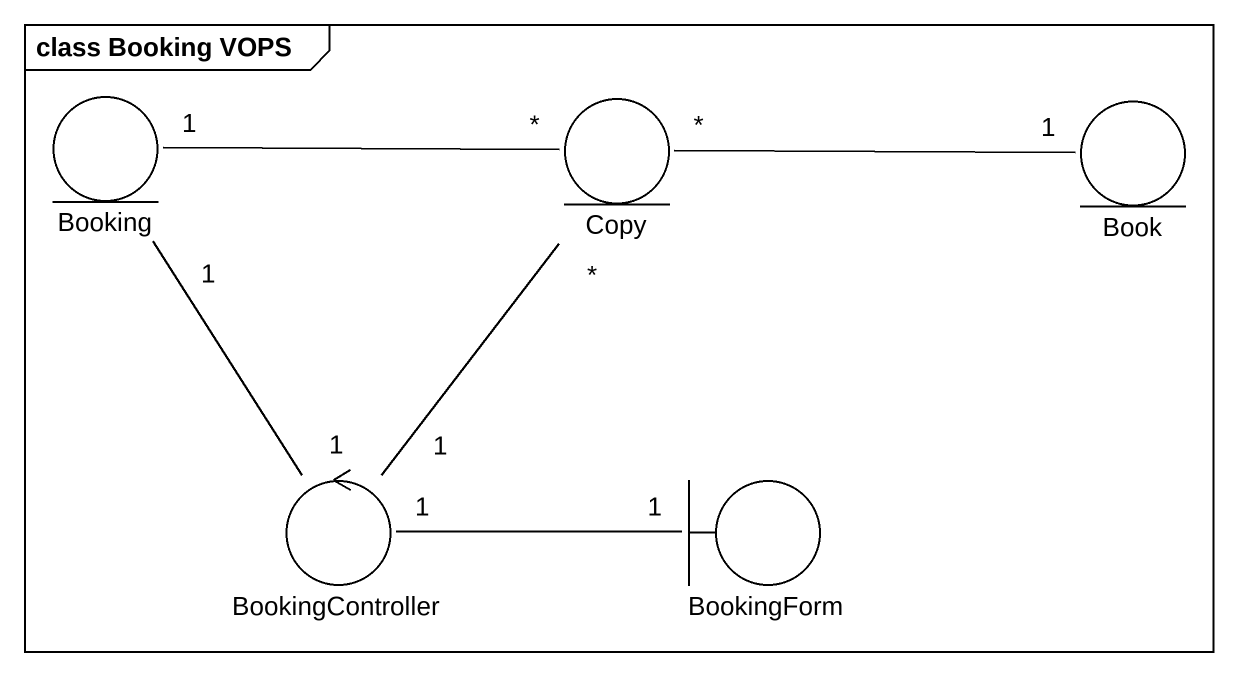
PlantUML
@startuml
mainframe class Booking VOPS
entity Booking
entity Copy
entity Book
control BookingController
boundary BookingForm
Copy "*" -left- "1" Booking
Copy "*" -right- "1" Book
BookingController "1" -up- "1" Booking
BookingController "1" -up- "*" Copy
BookingForm "1" -left- "1" BookingController
@enduml
